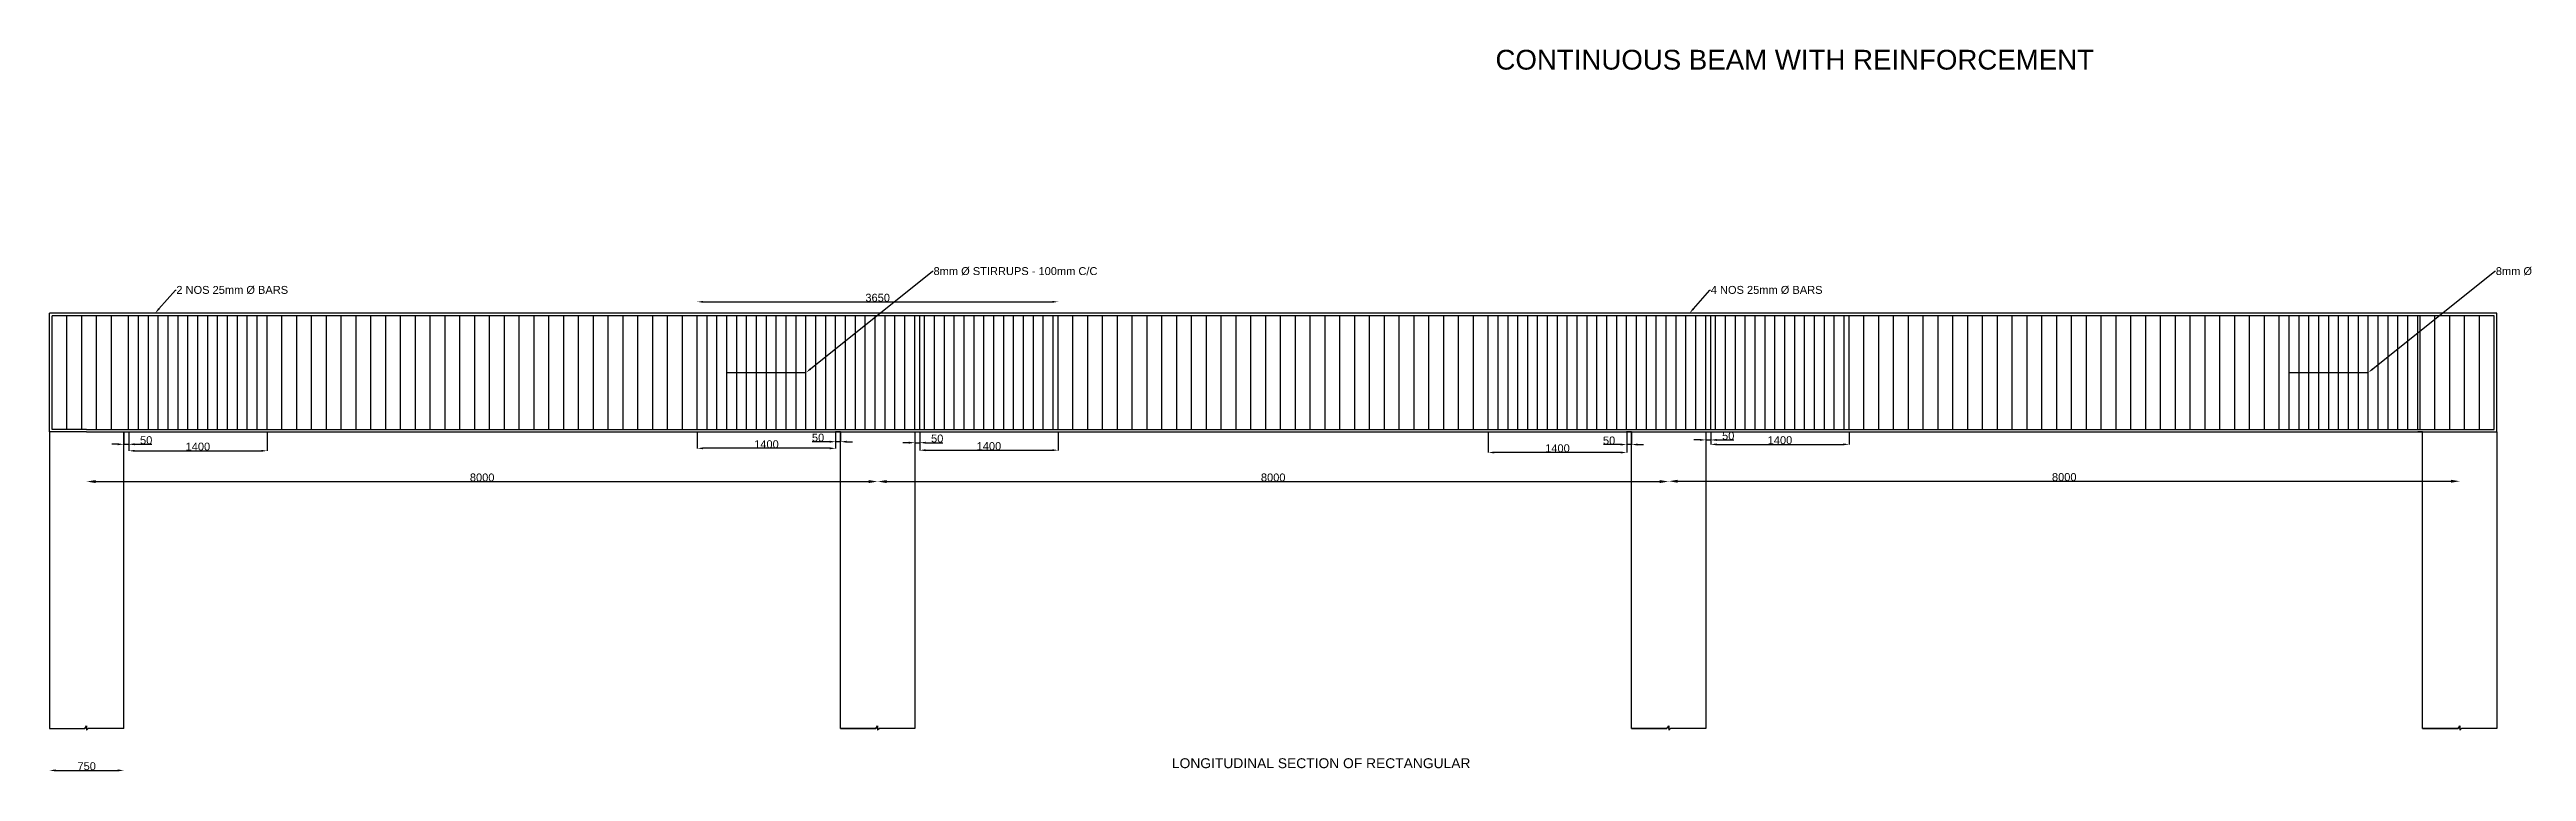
# Model space of a CAD drawing. Header units: millimetres. Extents: x 36927 to 74952, y 535 to 7838.
# Drawn here: x 36927 to 61977, y 535 to 7838 of the extents above; entities that cross this region are included whole.
import ezdxf
from ezdxf import colors
from ezdxf.entities.mleader import LeaderData, LeaderLine
from ezdxf.math import Vec2, Vec3

# ---------------------------------------------------------------- set-up
doc = ezdxf.new("R2010")
doc.units = ezdxf.units.MM
doc.header["$LTSCALE"] = 50
doc.linetypes.add('ACAD_ISO04W100', pattern=[30, 24, -3, 0, -3])
doc.styles.get("Standard").update_dxf_attribs({"font": 'arial.ttf'})
doc.dimstyles.new('ISO-25', dxfattribs={"dimtxt": 2.5, "dimasz": 2.5, "dimexe": 1.25, "dimexo": 0.625, "dimtad": 1, "dimtxsty": 'Standard', "dimcen": 2.5, "dimadec": 0, "dimazin": 0, "dimtfac": 1, "dimtmove": 0, "dimatfit": 3, "dimfxl": 1, "dimarcsym": 0})

# ---------------------------------------------------------------- blocks, each defined once
blk = doc.blocks.new('*D14')
at = {"color": 0, "lineweight": -2, "transparency": 16777216}
for p, q in [((37302, 3468), (37302, 3469)), ((37392, 3468), (45212, 3468)), ((45302, 3468), (45302, 3469))]:
    blk.add_line(p, q, dxfattribs=at)
at = {"color": 0, "transparency": 16777216}
for points in [[(37392, 3483), (37392, 3453), (37302, 3468)], [(45212, 3483), (45212, 3453), (45302, 3468)]]:
    blk.add_solid(points, dxfattribs=at)
at = {"layer": 'Defpoints', "color": 0, "transparency": 16777216}
for p in [(37302, 3468), (45302, 3468), (45302, 3468)]:
    blk.add_point(p, dxfattribs=at)
at = {"color": 0, "transparency": 16777216, "insert": (41302, 3509), "char_height": 80, "attachment_point": 5}
blk.add_mtext('8000', dxfattribs=at)
blk = doc.blocks.new('*D15')
at = {"color": 0, "lineweight": -2, "transparency": 16777216}
for p, q in [((45302, 3468), (45302, 3469)), ((45392, 3468), (53212, 3468)), ((53302, 3468), (53302, 3469))]:
    blk.add_line(p, q, dxfattribs=at)
at = {"color": 0, "transparency": 16777216}
for points in [[(45392, 3483), (45392, 3453), (45302, 3468)], [(53212, 3483), (53212, 3453), (53302, 3468)]]:
    blk.add_solid(points, dxfattribs=at)
at = {"layer": 'Defpoints', "color": 0, "transparency": 16777216}
for p in [(45302, 3468), (53302, 3468), (53302, 3468)]:
    blk.add_point(p, dxfattribs=at)
at = {"color": 0, "transparency": 16777216, "insert": (49302, 3509), "char_height": 80, "attachment_point": 5}
blk.add_mtext('8000', dxfattribs=at)
blk = doc.blocks.new('*D16')
at = {"color": 0, "lineweight": -2, "transparency": 16777216}
for p, q in [((53302, 3472), (53302, 3473)), ((53392, 3471), (61212, 3471)), ((61302, 3472), (61302, 3473))]:
    blk.add_line(p, q, dxfattribs=at)
at = {"color": 0, "transparency": 16777216}
for points in [[(53392, 3486), (53392, 3456), (53302, 3471)], [(61212, 3486), (61212, 3456), (61302, 3471)]]:
    blk.add_solid(points, dxfattribs=at)
at = {"layer": 'Defpoints', "color": 0, "transparency": 16777216}
for p in [(53302, 3471), (61302, 3471), (61302, 3471)]:
    blk.add_point(p, dxfattribs=at)
at = {"color": 0, "transparency": 16777216, "insert": (57302, 3513), "char_height": 80, "attachment_point": 5}
blk.add_mtext('8000', dxfattribs=at)
blk = doc.blocks.new('*D17')
at = {"color": 0, "lineweight": -2, "transparency": 16777216}
for p, q in [((37617, 3845), (37557, 3845)), ((37677, 3970), (37677, 3844)), ((37677, 3845), (37727, 3845)), ((37727, 3970), (37727, 3844)), ((37787, 3845), (37962, 3845))]:
    blk.add_line(p, q, dxfattribs=at)
at = {"color": 0, "transparency": 16777216}
for points in [[(37617, 3855), (37617, 3835), (37677, 3845)], [(37787, 3855), (37787, 3835), (37727, 3845)]]:
    blk.add_solid(points, dxfattribs=at)
at = {"layer": 'Defpoints', "color": 0, "transparency": 16777216}
for p in [(37677, 3970), (37727, 3970), (37727, 3845)]:
    blk.add_point(p, dxfattribs=at)
at = {"color": 0, "transparency": 16777216, "insert": (37904, 3886), "char_height": 80, "attachment_point": 5}
blk.add_mtext('50', dxfattribs=at)
blk = doc.blocks.new('*D18')
at = {"color": 0, "lineweight": -2, "transparency": 16777216}
for p, q in [((37727, 3970), (37727, 3778)), ((37787, 3779), (39067, 3779)), ((39127, 3970), (39127, 3778))]:
    blk.add_line(p, q, dxfattribs=at)
at = {"color": 0, "transparency": 16777216}
for points in [[(37787, 3789), (37787, 3769), (37727, 3779)], [(39067, 3789), (39067, 3769), (39127, 3779)]]:
    blk.add_solid(points, dxfattribs=at)
at = {"layer": 'Defpoints', "color": 0, "transparency": 16777216}
for p in [(37727, 3970), (39127, 3970), (39127, 3779)]:
    blk.add_point(p, dxfattribs=at)
at = {"color": 0, "transparency": 16777216, "insert": (38427, 3821), "char_height": 80, "attachment_point": 5}
blk.add_mtext('1400', dxfattribs=at)
blk = doc.blocks.new('*D19')
at = {"color": 0, "lineweight": -2, "transparency": 16777216}
for p, q in [((44817, 3871), (44641, 3871)), ((44877, 3970), (44877, 3870)), ((44927, 3871), (44877, 3871)), ((44927, 3970), (44927, 3870)), ((44987, 3871), (45047, 3871))]:
    blk.add_line(p, q, dxfattribs=at)
at = {"color": 0, "transparency": 16777216}
for points in [[(44817, 3881), (44817, 3861), (44877, 3871)], [(44987, 3881), (44987, 3861), (44927, 3871)]]:
    blk.add_solid(points, dxfattribs=at)
at = {"layer": 'Defpoints', "color": 0, "transparency": 16777216}
for p in [(44877, 3970), (44877, 3871), (44927, 3970)]:
    blk.add_point(p, dxfattribs=at)
at = {"color": 0, "transparency": 16777216, "insert": (44699, 3912), "char_height": 80, "attachment_point": 5}
blk.add_mtext('50', dxfattribs=at)
blk = doc.blocks.new('*D20')
at = {"color": 0, "lineweight": -2, "transparency": 16777216}
for p, q in [((43477, 3970), (43477, 3803)), ((44817, 3804), (43537, 3804)), ((44877, 3970), (44877, 3803))]:
    blk.add_line(p, q, dxfattribs=at)
at = {"color": 0, "transparency": 16777216}
for points in [[(43537, 3814), (43537, 3794), (43477, 3804)], [(44817, 3814), (44817, 3794), (44877, 3804)]]:
    blk.add_solid(points, dxfattribs=at)
at = {"layer": 'Defpoints', "color": 0, "transparency": 16777216}
for p in [(43477, 3970), (43477, 3804), (44877, 3970)]:
    blk.add_point(p, dxfattribs=at)
at = {"color": 0, "transparency": 16777216, "insert": (44177, 3845), "char_height": 80, "attachment_point": 5}
blk.add_mtext('1400', dxfattribs=at)
blk = doc.blocks.new('*D21')
at = {"color": 0, "lineweight": -2, "transparency": 16777216}
for p, q in [((45617, 3861), (45557, 3861)), ((45677, 3970), (45677, 3860)), ((45677, 3861), (45727, 3861)), ((45727, 3970), (45727, 3860)), ((45787, 3861), (45962, 3861))]:
    blk.add_line(p, q, dxfattribs=at)
at = {"color": 0, "transparency": 16777216}
for points in [[(45617, 3871), (45617, 3851), (45677, 3861)], [(45787, 3871), (45787, 3851), (45727, 3861)]]:
    blk.add_solid(points, dxfattribs=at)
at = {"layer": 'Defpoints', "color": 0, "transparency": 16777216}
for p in [(45677, 3970), (45727, 3970), (45727, 3861)]:
    blk.add_point(p, dxfattribs=at)
at = {"color": 0, "transparency": 16777216, "insert": (45904, 3903), "char_height": 80, "attachment_point": 5}
blk.add_mtext('50', dxfattribs=at)
blk = doc.blocks.new('*D22')
at = {"color": 0, "lineweight": -2, "transparency": 16777216}
for p, q in [((45727, 3970), (45727, 3783)), ((45787, 3785), (47067, 3785)), ((47127, 3970), (47127, 3783))]:
    blk.add_line(p, q, dxfattribs=at)
at = {"color": 0, "transparency": 16777216}
for points in [[(45787, 3795), (45787, 3775), (45727, 3785)], [(47067, 3795), (47067, 3775), (47127, 3785)]]:
    blk.add_solid(points, dxfattribs=at)
at = {"layer": 'Defpoints', "color": 0, "transparency": 16777216}
for p in [(45727, 3970), (47127, 3970), (47127, 3785)]:
    blk.add_point(p, dxfattribs=at)
at = {"color": 0, "transparency": 16777216, "insert": (46427, 3826), "char_height": 80, "attachment_point": 5}
blk.add_mtext('1400', dxfattribs=at)
blk = doc.blocks.new('*D23')
at = {"color": 0, "lineweight": -2, "transparency": 16777216}
for p, q in [((52817, 3842), (52641, 3842)), ((52877, 3970), (52877, 3841)), ((52927, 3842), (52877, 3842)), ((52927, 3970), (52927, 3841)), ((52987, 3842), (53047, 3842))]:
    blk.add_line(p, q, dxfattribs=at)
at = {"color": 0, "transparency": 16777216}
for points in [[(52817, 3852), (52817, 3832), (52877, 3842)], [(52987, 3852), (52987, 3832), (52927, 3842)]]:
    blk.add_solid(points, dxfattribs=at)
at = {"layer": 'Defpoints', "color": 0, "transparency": 16777216}
for p in [(52877, 3970), (52877, 3842), (52927, 3970)]:
    blk.add_point(p, dxfattribs=at)
at = {"color": 0, "transparency": 16777216, "insert": (52699, 3883), "char_height": 80, "attachment_point": 5}
blk.add_mtext('50', dxfattribs=at)
blk = doc.blocks.new('*D24')
at = {"color": 0, "lineweight": -2, "transparency": 16777216}
for p, q in [((51477, 3970), (51477, 3761)), ((52817, 3762), (51537, 3762)), ((52877, 3970), (52877, 3761))]:
    blk.add_line(p, q, dxfattribs=at)
at = {"color": 0, "transparency": 16777216}
for points in [[(51537, 3772), (51537, 3752), (51477, 3762)], [(52817, 3772), (52817, 3752), (52877, 3762)]]:
    blk.add_solid(points, dxfattribs=at)
at = {"layer": 'Defpoints', "color": 0, "transparency": 16777216}
for p in [(51477, 3970), (51477, 3762), (52877, 3970)]:
    blk.add_point(p, dxfattribs=at)
at = {"color": 0, "transparency": 16777216, "insert": (52177, 3804), "char_height": 80, "attachment_point": 5}
blk.add_mtext('1400', dxfattribs=at)
blk = doc.blocks.new('*D25')
at = {"color": 0, "lineweight": -2, "transparency": 16777216}
for p, q in [((53617, 3889), (53557, 3889)), ((53677, 3970), (53677, 3887)), ((53677, 3889), (53727, 3889)), ((53727, 3970), (53727, 3887)), ((53787, 3889), (53962, 3889))]:
    blk.add_line(p, q, dxfattribs=at)
at = {"color": 0, "transparency": 16777216}
for points in [[(53617, 3899), (53617, 3879), (53677, 3889)], [(53787, 3899), (53787, 3879), (53727, 3889)]]:
    blk.add_solid(points, dxfattribs=at)
at = {"layer": 'Defpoints', "color": 0, "transparency": 16777216}
for p in [(53677, 3970), (53727, 3970), (53727, 3889)]:
    blk.add_point(p, dxfattribs=at)
at = {"color": 0, "transparency": 16777216, "insert": (53904, 3930), "char_height": 80, "attachment_point": 5}
blk.add_mtext('50', dxfattribs=at)
blk = doc.blocks.new('*D26')
at = {"color": 0, "lineweight": -2, "transparency": 16777216}
for p, q in [((53727, 3970), (53727, 3843)), ((53787, 3844), (55067, 3844)), ((55127, 3970), (55127, 3843))]:
    blk.add_line(p, q, dxfattribs=at)
at = {"color": 0, "transparency": 16777216}
for points in [[(53787, 3854), (53787, 3834), (53727, 3844)], [(55067, 3854), (55067, 3834), (55127, 3844)]]:
    blk.add_solid(points, dxfattribs=at)
at = {"layer": 'Defpoints', "color": 0, "transparency": 16777216}
for p in [(53727, 3970), (55127, 3970), (55127, 3844)]:
    blk.add_point(p, dxfattribs=at)
at = {"color": 0, "transparency": 16777216, "insert": (54427, 3886), "char_height": 80, "attachment_point": 5}
blk.add_mtext('1400', dxfattribs=at)
blk = doc.blocks.new('*D27')
at = {"color": 0, "lineweight": -2, "transparency": 16777216}
for p, q in [((36927, 547), (36927, 548)), ((36987, 546), (37617, 546)), ((37677, 547), (37677, 548))]:
    blk.add_line(p, q, dxfattribs=at)
at = {"color": 0, "transparency": 16777216}
for points in [[(36987, 556), (36987, 536), (36927, 546)], [(37617, 556), (37617, 536), (37677, 546)]]:
    blk.add_solid(points, dxfattribs=at)
at = {"layer": 'Defpoints', "color": 0, "transparency": 16777216}
for p in [(36927, 546), (37677, 546), (37677, 546)]:
    blk.add_point(p, dxfattribs=at)
at = {"color": 0, "transparency": 16777216, "insert": (37302, 588), "char_height": 80, "attachment_point": 5}
blk.add_mtext('750', dxfattribs=at)
blk = doc.blocks.new('*D28')
at = {"color": 0, "lineweight": -2, "transparency": 16777216}
for p, q in [((43477, 5286), (43477, 5287)), ((43537, 5286), (47067, 5286)), ((47127, 5286), (47127, 5287))]:
    blk.add_line(p, q, dxfattribs=at)
at = {"color": 0, "transparency": 16777216}
for points in [[(43537, 5296), (43537, 5276), (43477, 5286)], [(47067, 5296), (47067, 5276), (47127, 5286)]]:
    blk.add_solid(points, dxfattribs=at)
at = {"layer": 'Defpoints', "color": 0, "transparency": 16777216}
for p in [(43477, 5286), (47127, 5286), (47127, 5286)]:
    blk.add_point(p, dxfattribs=at)
at = {"color": 0, "transparency": 16777216, "insert": (45302, 5327), "char_height": 80, "attachment_point": 5}
blk.add_mtext('3650', dxfattribs=at)

msp = doc.modelspace()

# ---------------------------------------------------------------- linework, layer by layer
for p, q in [((61676.657, 5170.162), (36926.657, 5170.162)), ((36926.657, 3970.162), (36926.657, 5170.162)), ((61651.657, 5145.162), (36951.657, 5145.162)), ((36951.657, 3995.162), (36951.657, 5145.162)), ((37101.657, 3995.162), (37101.657, 5145.162)), ((37251.657, 3995.162), (37251.657, 5145.162)), ((37401.657, 3995.162), (37401.657, 5145.162)), ((37551.657, 3995.162), (37551.657, 5145.162)), ((37726.657, 3995.162), (37726.657, 5145.162)), ((37826.657, 3995.162), (37826.657, 5145.162)), ((37926.657, 3995.162), (37926.657, 5145.162)), ((38026.657, 3995.162), (38026.657, 5145.162)), ((38126.657, 3995.162), (38126.657, 5145.162)), ((38226.657, 3995.162), (38226.657, 5145.162)), ((38326.657, 3995.162), (38326.657, 5145.162)), ((38426.657, 3995.162), (38426.657, 5145.162)), ((38526.657, 3995.162), (38526.657, 5145.162)), ((38626.657, 3995.162), (38626.657, 5145.162)), ((38726.657, 3995.162), (38726.657, 5145.162)), ((38826.657, 3995.162), (38826.657, 5145.162)), ((38926.657, 3995.162), (38926.657, 5145.162)), ((39026.657, 3995.162), (39026.657, 5145.162)), ((39126.657, 3995.162), (39126.657, 5145.162)), ((39126.657, 3995.162), (39126.657, 5145.162)), ((39276.657, 3995.162), (39276.657, 5145.162)), ((39426.657, 3995.162), (39426.657, 5145.162)), ((39576.657, 3995.162), (39576.657, 5145.162)), ((39726.657, 3995.162), (39726.657, 5145.162)), ((39876.657, 3995.162), (39876.657, 5145.162)), ((40026.657, 3995.162), (40026.657, 5145.162)), ((40176.657, 3995.162), (40176.657, 5145.162)), ((40326.657, 3995.162), (40326.657, 5145.162)), ((40476.657, 3995.162), (40476.657, 5145.162)), ((40626.657, 3995.162), (40626.657, 5145.162)), ((40776.657, 3995.162), (40776.657, 5145.162)), ((40926.657, 3995.162), (40926.657, 5145.162)), ((41076.657, 3995.162), (41076.657, 5145.162)), ((41226.657, 3995.162), (41226.657, 5145.162)), ((41376.657, 3995.162), (41376.657, 5145.162)), ((41526.657, 3995.162), (41526.657, 5145.162)), ((41676.657, 3995.162), (41676.657, 5145.162)), ((41826.657, 3995.162), (41826.657, 5145.162)), ((41976.657, 3995.162), (41976.657, 5145.162)), ((42126.657, 3995.162), (42126.657, 5145.162)), ((42276.657, 3995.162), (42276.657, 5145.162)), ((42426.657, 3995.162), (42426.657, 5145.162)), ((42576.657, 3995.162), (42576.657, 5145.162)), ((42726.657, 3995.162), (42726.657, 5145.162)), ((42876.657, 3995.162), (42876.657, 5145.162)), ((43026.657, 3995.162), (43026.657, 5145.162)), ((43176.657, 3995.162), (43176.657, 5145.162)), ((43326.657, 3995.162), (43326.657, 5145.162)), ((43476.657, 3995.162), (43476.657, 5145.162)), ((43476.657, 3995.162), (43476.657, 5145.162)), ((43576.657, 3995.162), (43576.657, 5145.162)), ((43676.657, 3995.162), (43676.657, 5145.162)), ((43776.657, 3995.162), (43776.657, 5145.162)), ((43876.657, 3995.162), (43876.657, 5145.162)), ((43976.657, 3995.162), (43976.657, 5145.162)), ((44076.657, 3995.162), (44076.657, 5145.162)), ((44176.657, 3995.162), (44176.657, 5145.162)), ((44276.657, 3995.162), (44276.657, 5145.162)), ((44376.657, 3995.162), (44376.657, 5145.162)), ((44476.657, 3995.162), (44476.657, 5145.162)), ((44576.657, 3995.162), (44576.657, 5145.162)), ((44676.657, 3995.162), (44676.657, 5145.162)), ((44776.657, 3995.162), (44776.657, 5145.162)), ((44876.657, 3995.162), (44876.657, 5145.162)), ((44876.657, 3995.162), (44876.657, 5145.162)), ((44976.657, 3995.162), (44976.657, 5145.162)), ((45076.657, 3995.162), (45076.657, 5145.162)), ((45176.657, 3995.162), (45176.657, 5145.162)), ((45276.657, 3995.162), (45276.657, 5145.162)), ((45376.657, 3995.162), (45376.657, 5145.162)), ((45476.657, 3995.162), (45476.657, 5145.162)), ((45576.657, 3995.162), (45576.657, 5145.162)), ((45676.657, 3995.162), (45676.657, 5145.162)), ((45726.657, 3995.162), (45726.657, 5145.162)), ((45776.657, 3995.162), (45776.657, 5145.162)), ((45876.657, 3995.162), (45876.657, 5145.162)), ((45976.657, 3995.162), (45976.657, 5145.162)), ((46076.657, 3995.162), (46076.657, 5145.162)), ((46176.657, 3995.162), (46176.657, 5145.162)), ((46276.657, 3995.162), (46276.657, 5145.162)), ((46376.657, 3995.162), (46376.657, 5145.162)), ((46476.657, 3995.162), (46476.657, 5145.162)), ((46576.657, 3995.162), (46576.657, 5145.162)), ((46676.657, 3995.162), (46676.657, 5145.162)), ((46776.657, 3995.162), (46776.657, 5145.162)), ((46876.657, 3995.162), (46876.657, 5145.162)), ((46976.657, 3995.162), (46976.657, 5145.162)), ((47076.657, 3995.162), (47076.657, 5145.162)), ((47126.657, 3995.162), (47126.657, 5145.162)), ((47276.657, 3995.162), (47276.657, 5145.162)), ((47426.657, 3995.162), (47426.657, 5145.162)), ((47576.657, 3995.162), (47576.657, 5145.162)), ((47726.657, 3995.162), (47726.657, 5145.162)), ((47876.657, 3995.162), (47876.657, 5145.162)), ((48026.657, 3995.162), (48026.657, 5145.162)), ((48176.657, 3995.162), (48176.657, 5145.162)), ((48326.657, 3995.162), (48326.657, 5145.162)), ((48476.657, 3995.162), (48476.657, 5145.162)), ((48626.657, 3995.162), (48626.657, 5145.162)), ((48776.657, 3995.162), (48776.657, 5145.162)), ((48926.657, 3995.162), (48926.657, 5145.162)), ((49076.657, 3995.162), (49076.657, 5145.162)), ((49226.657, 3995.162), (49226.657, 5145.162)), ((49376.657, 3995.162), (49376.657, 5145.162)), ((49526.657, 3995.162), (49526.657, 5145.162)), ((49676.657, 3995.162), (49676.657, 5145.162)), ((49826.657, 3995.162), (49826.657, 5145.162)), ((49976.657, 3995.162), (49976.657, 5145.162)), ((50126.657, 3995.162), (50126.657, 5145.162)), ((50276.657, 3995.162), (50276.657, 5145.162)), ((50426.657, 3995.162), (50426.657, 5145.162)), ((50576.657, 3995.162), (50576.657, 5145.162)), ((50726.657, 3995.162), (50726.657, 5145.162)), ((50876.657, 3995.162), (50876.657, 5145.162)), ((51026.657, 3995.162), (51026.657, 5145.162)), ((51176.657, 3995.162), (51176.657, 5145.162)), ((51326.657, 3995.162), (51326.657, 5145.162)), ((51476.657, 3995.162), (51476.657, 5145.162)), ((51476.657, 3995.162), (51476.657, 5145.162)), ((51576.657, 3995.162), (51576.657, 5145.162)), ((51676.657, 3995.162), (51676.657, 5145.162)), ((51776.657, 3995.162), (51776.657, 5145.162)), ((51876.657, 3995.162), (51876.657, 5145.162)), ((51976.657, 3995.162), (51976.657, 5145.162)), ((52076.657, 3995.162), (52076.657, 5145.162)), ((52176.657, 3995.162), (52176.657, 5145.162)), ((52276.657, 3995.162), (52276.657, 5145.162)), ((52376.657, 3995.162), (52376.657, 5145.162)), ((52476.657, 3995.162), (52476.657, 5145.162)), ((52576.657, 3995.162), (52576.657, 5145.162)), ((52676.657, 3995.162), (52676.657, 5145.162)), ((52776.657, 3995.162), (52776.657, 5145.162)), ((52876.657, 3995.162), (52876.657, 5145.162)), ((52876.657, 3995.162), (52876.657, 5145.162)), ((52976.657, 3995.162), (52976.657, 5145.162)), ((53076.657, 3995.162), (53076.657, 5145.162)), ((53176.657, 3995.162), (53176.657, 5145.162)), ((53276.657, 3995.162), (53276.657, 5145.162)), ((53376.657, 3995.162), (53376.657, 5145.162)), ((53476.657, 3995.162), (53476.657, 5145.162)), ((53576.657, 3995.162), (53576.657, 5145.162)), ((53676.657, 3995.162), (53676.657, 5145.162)), ((53726.657, 3995.162), (53726.657, 5145.162)), ((53776.657, 3995.162), (53776.657, 5145.162)), ((53876.657, 3995.162), (53876.657, 5145.162)), ((53976.657, 3995.162), (53976.657, 5145.162)), ((54076.657, 3995.162), (54076.657, 5145.162)), ((54176.657, 3995.162), (54176.657, 5145.162)), ((54276.657, 3995.162), (54276.657, 5145.162)), ((54376.657, 3995.162), (54376.657, 5145.162)), ((54476.657, 3995.162), (54476.657, 5145.162)), ((54576.657, 3995.162), (54576.657, 5145.162)), ((54676.657, 3995.162), (54676.657, 5145.162)), ((54776.657, 3995.162), (54776.657, 5145.162)), ((54876.657, 3995.162), (54876.657, 5145.162)), ((54976.657, 3995.162), (54976.657, 5145.162)), ((55076.657, 3995.162), (55076.657, 5145.162)), ((55126.657, 3995.162), (55126.657, 5145.162)), ((55276.657, 3995.162), (55276.657, 5145.162)), ((55426.657, 3995.162), (55426.657, 5145.162)), ((55576.657, 3995.162), (55576.657, 5145.162)), ((55726.657, 3995.162), (55726.657, 5145.162)), ((55876.657, 3995.162), (55876.657, 5145.162)), ((56026.657, 3995.162), (56026.657, 5145.162)), ((56176.657, 3995.162), (56176.657, 5145.162)), ((56326.657, 3995.162), (56326.657, 5145.162)), ((56476.657, 3995.162), (56476.657, 5145.162)), ((56626.657, 3995.162), (56626.657, 5145.162)), ((56776.657, 3995.162), (56776.657, 5145.162)), ((56926.657, 3995.162), (56926.657, 5145.162)), ((57076.657, 3995.162), (57076.657, 5145.162)), ((57226.657, 3995.162), (57226.657, 5145.162)), ((57376.657, 3995.162), (57376.657, 5145.162)), ((57526.657, 3995.162), (57526.657, 5145.162)), ((57676.657, 3995.162), (57676.657, 5145.162)), ((57826.657, 3995.162), (57826.657, 5145.162)), ((57976.657, 3995.162), (57976.657, 5145.162)), ((58126.657, 3995.162), (58126.657, 5145.162)), ((58276.657, 3995.162), (58276.657, 5145.162)), ((58426.657, 3995.162), (58426.657, 5145.162)), ((58576.657, 3995.162), (58576.657, 5145.162)), ((58726.657, 3995.162), (58726.657, 5145.162)), ((58876.657, 3995.162), (58876.657, 5145.162)), ((59026.657, 3995.162), (59026.657, 5145.162)), ((59176.657, 3995.162), (59176.657, 5145.162)), ((59326.657, 3995.162), (59326.657, 5145.162)), ((59476.657, 3995.162), (59476.657, 5145.162)), ((59576.657, 3995.162), (59576.657, 5145.162)), ((59676.657, 3995.162), (59676.657, 5145.162)), ((59776.657, 3995.162), (59776.657, 5145.162)), ((59876.657, 3995.162), (59876.657, 5145.162)), ((59976.657, 3995.162), (59976.657, 5145.162)), ((60076.657, 3995.162), (60076.657, 5145.162)), ((60176.657, 3995.162), (60176.657, 5145.162)), ((60276.657, 3995.162), (60276.657, 5145.162)), ((60376.657, 3995.162), (60376.657, 5145.162)), ((60476.657, 3995.162), (60476.657, 5145.162)), ((60576.657, 3995.162), (60576.657, 5145.162)), ((60676.657, 3995.162), (60676.657, 5145.162)), ((60776.657, 3995.162), (60776.657, 5145.162)), ((60876.657, 3995.162), (60876.657, 5145.162)), ((60876.657, 3995.162), (60876.657, 5145.162)), ((60901.657, 3995.162), (60901.657, 5145.162)), ((61051.657, 3995.162), (61051.657, 5145.162)), ((61201.657, 3995.162), (61201.657, 5145.162)), ((61351.657, 3995.162), (61351.657, 5145.162)), ((61501.657, 3995.162), (61501.657, 5145.162)), ((61651.657, 3995.162), (61651.657, 5145.162)), ((61676.657, 3970.162), (61676.657, 5170.162)), ((43776.657, 4570.162), (44576.657, 4570.162)), ((59576.657, 4570.162), (60376.657, 4570.162)), ((37301.657, 3970.162), (36926.657, 3970.162)), ((36926.657, 3970.162), (36926.657, 970.162)), ((37301.657, 3995.162), (36951.657, 3995.162)), ((37301.657, 3995.162), (45301.657, 3995.162)), ((37301.657, 3970.162), (45301.657, 3970.162)), ((37676.657, 970.162), (37676.657, 3970.162)), ((37676.657, 3970.162), (37726.657, 3970.162)), ((44926.657, 3970.162), (44876.657, 3970.162)), ((44926.657, 970.162), (44926.657, 3970.162)), ((45301.657, 3995.162), (53301.657, 3995.162)), ((45301.657, 3970.162), (45676.657, 3970.162)), ((45301.657, 3970.162), (53301.657, 3970.162)), ((45676.657, 3970.162), (45676.657, 970.162)), ((45676.657, 3970.162), (45726.657, 3970.162)), ((52926.657, 3970.162), (52876.657, 3970.162)), ((52926.657, 970.162), (52926.657, 3970.162)), ((53301.657, 3995.162), (61301.657, 3995.162)), ((53301.657, 3970.162), (53676.657, 3970.162)), ((53301.657, 3970.162), (61301.657, 3970.162)), ((53676.657, 3970.162), (53676.657, 970.162)), ((53676.657, 3970.162), (53726.657, 3970.162)), ((60926.657, 3970.162), (60876.657, 3970.162)), ((60926.657, 970.162), (60926.657, 3970.162)), ((61301.657, 3995.162), (61651.657, 3995.162)), ((61301.657, 3970.162), (61676.657, 3970.162)), ((61676.657, 3970.162), (61676.657, 970.162)), ((36926.657, 970.162), (37284.487, 970.162)), ((37284.487, 970.162), (37301.657, 996.071)), ((37301.657, 970.162), (37301.657, 996.071)), ((37301.657, 996.071), (37301.657, 951.827)), ((37318.781, 970.162), (37301.657, 951.827)), ((37676.657, 970.162), (37318.781, 970.162)), ((44926.657, 970.162), (45284.487, 970.162)), ((45284.487, 970.162), (44926.657, 970.162)), ((45284.487, 970.162), (45301.657, 996.071)), ((45301.657, 970.162), (45301.657, 996.071)), ((45301.657, 996.071), (45301.657, 951.827)), ((45318.781, 970.162), (45301.657, 951.827)), ((45676.657, 970.162), (45318.781, 970.162)), ((45676.657, 970.162), (45318.781, 970.162)), ((52926.657, 970.162), (53284.487, 970.162)), ((53284.487, 970.162), (52926.657, 970.162)), ((53284.487, 970.162), (53301.657, 996.071)), ((53301.657, 970.162), (53301.657, 996.071)), ((53301.657, 996.071), (53301.657, 951.827)), ((53318.781, 970.162), (53301.657, 951.827)), ((53676.657, 970.162), (53318.781, 970.162)), ((53676.657, 970.162), (53318.781, 970.162)), ((60926.657, 970.162), (61284.487, 970.162)), ((61284.487, 970.162), (60926.657, 970.162)), ((61284.487, 970.162), (61301.657, 996.071)), ((61301.657, 970.162), (61301.657, 996.071)), ((61301.657, 996.071), (61301.657, 951.827)), ((61318.781, 970.162), (61301.657, 951.827)), ((61676.657, 970.162), (61318.781, 970.162)), ((61676.657, 970.162), (61318.781, 970.162))]:
    msp.add_line(p, q)

# ---------------------------------------------------------------- texts
at = {"linetype": 'ACAD_ISO04W100', "ltscale": 100, "attachment_point": 1}
for s, width, insert, char_height in [('CONTINUOUS BEAM WITH REINFORCEMENT', 7750.479, (51550.139, 7835.164), 200), ('LONGITUDINAL SECTION OF RECTANGULAR', 3440.74452, (48277.712, 668.913), 100)]:
    msp.add_mtext_dynamic_manual_height_columns(s, width=width, gutter_width=12.5, heights=[0], dxfattribs=dict(at, insert=insert, char_height=char_height))

# ---------------------------------------------------------------- dimensions: what is measured, and where the dimension line sits
for base, p1, p2, override, picture, middle in [((47126.657, 5285.869), (43476.657, 5285.869), (47126.657, 5285.869), {"dimtxt": 80, "dimasz": 60}, '*D28', (45301.657, 5327.367)), ((37726.657, 3844.869), (37676.657, 3970.162), (37726.657, 3970.162), {"dimtxt": 80, "dimasz": 60}, '*D17', (37904.444, 3886.34)), ((39126.657, 3779.335), (37726.657, 3970.162), (39126.657, 3970.162), {"dimtxt": 80, "dimasz": 60}, '*D18', (38426.657, 3820.805)), ((43476.657, 3803.994), (44876.657, 3970.162), (43476.657, 3970.162), {"dimtxt": 80, "dimasz": 60}, '*D20', (44176.657, 3845.464)), ((44876.657, 3870.754), (44926.657, 3970.162), (44876.657, 3970.162), {"dimtxt": 80, "dimasz": 60}, '*D19', (44698.869, 3912.225)), ((45726.657, 3861.356), (45676.657, 3970.162), (45726.657, 3970.162), {"dimtxt": 80, "dimasz": 60}, '*D21', (45904.444, 3902.827)), ((47126.657, 3784.748), (45726.657, 3970.162), (47126.657, 3970.162), {"dimtxt": 80, "dimasz": 60}, '*D22', (46426.657, 3826.219)), ((51476.657, 3762.358), (52876.657, 3970.162), (51476.657, 3970.162), {"dimtxt": 80, "dimasz": 60}, '*D24', (52176.657, 3803.829)), ((52876.657, 3841.865), (52926.657, 3970.162), (52876.657, 3970.162), {"dimtxt": 80, "dimasz": 60}, '*D23', (52698.869, 3883.336)), ((53726.657, 3888.695), (53676.657, 3970.162), (53726.657, 3970.162), {"dimtxt": 80, "dimasz": 60}, '*D25', (53904.444, 3930.165)), ((55126.657, 3844.381), (53726.657, 3970.162), (55126.657, 3970.162), {"dimtxt": 80, "dimasz": 60}, '*D26', (54426.657, 3885.852)), ((45301.657, 3467.583), (37301.657, 3467.583), (45301.657, 3467.583), {"dimtxt": 80, "dimasz": 90}, '*D14', (41301.657, 3509.054)), ((53301.657, 3467.629), (45301.657, 3467.583), (53301.657, 3467.629), {"dimtxt": 80, "dimasz": 90}, '*D15', (49301.657, 3509.1)), ((61301.657, 3471.457), (53301.657, 3471.457), (61301.657, 3471.457), {"dimtxt": 80, "dimasz": 90}, '*D16', (57301.657, 3512.928)), ((37676.657, 546.282), (36926.657, 546.282), (37676.657, 546.282), {"dimtxt": 80, "dimasz": 60}, '*D27', (37301.657, 587.753))]:
    dim = msp.add_linear_dim(base=base, p1=p1, p2=p2, dimstyle='ISO-25', override=override)
    dim.commit()
    dim.dimension.update_dxf_attribs({"geometry": picture, "text_midpoint": middle})

# ---------------------------------------------------------------- leaders
ml = msp.add_multileader_mtext('Standard')
ml.set_content('8mm %%C STIRRUPS - 100mm C/C', color=256)
ml.set_leader_properties()
ml.build(insert=Vec2(0, 0))
ml.multileader.update_dxf_attribs({"arrow_head_size": 60})
ctx = ml.context
ctx.base_point, ctx.char_height, ctx.arrow_head_size, ctx.plane_origin = Vec3(45864.771, 5595.164), 80, 60, Vec3(44576.657, 4570.162)
notes = []
notes.append((ctx, [(0, (1, 1, 0), (45856.771, 5595.164), (1, 0), 8, [(0, [(44576.657, 4570.162)], 0, [])])]))
ctx.mtext.insert, ctx.mtext.flow_direction = Vec3(45866.771, 5636.774), 5
ml = msp.add_multileader_mtext('Standard')
ml.set_content('8mm %%C STIRRUPS - 100mm C/C', color=256)
ml.set_leader_properties()
ml.build(insert=Vec2(0, 0))
ml.multileader.update_dxf_attribs({"arrow_head_size": 60})
ctx = ml.context
ctx.base_point, ctx.char_height, ctx.arrow_head_size, ctx.plane_origin = Vec3(61664.771, 5595.164), 80, 60, Vec3(60376.657, 4570.162)
notes.append((ctx, [(0, (1, 1, 0), (61656.771, 5595.164), (1, 0), 8, [(0, [(60376.657, 4570.162)], 0, [])])]))
ctx.mtext.insert, ctx.mtext.flow_direction = Vec3(61666.771, 5636.774), 5
ml = msp.add_multileader_mtext('Standard')
ml.set_content('2 NOS 25mm %%C BARS', color=256)
ml.set_leader_properties()
ml.build(insert=Vec2(0, 0))
ml.multileader.update_dxf_attribs({"arrow_head_size": 60})
ctx = ml.context
ctx.base_point, ctx.char_height, ctx.arrow_head_size, ctx.plane_origin = Vec3(38207.331, 5405.169), 80, 60, Vec3(37993.606, 5170.162)
notes.append((ctx, [(0, (1, 1, 0), (38199.331, 5405.169), (1, 0), 8, [(0, [(37993.606, 5170.162)], 0, [])])]))
ctx.mtext.insert, ctx.mtext.flow_direction = Vec3(38209.331, 5446.779), 5
ml = msp.add_multileader_mtext('Standard')
ml.set_content('4 NOS 25mm %%C BARS', color=256)
ml.set_leader_properties()
ml.build(insert=Vec2(0, 0))
ml.multileader.update_dxf_attribs({"arrow_head_size": 60})
ctx = ml.context
ctx.base_point, ctx.char_height, ctx.arrow_head_size, ctx.plane_origin = Vec3(53725.508, 5405.169), 80, 60, Vec3(53511.783, 5170.162)
notes.append((ctx, [(0, (1, 1, 0), (53717.508, 5405.169), (1, 0), 8, [(0, [(53511.783, 5170.162)], 0, [])])]))
ctx.mtext.insert, ctx.mtext.flow_direction = Vec3(53727.508, 5446.779), 5
for ctx, leaders in notes:
    for number, flags, end, landing, length, lines in leaders:
        leader = LeaderData()
        leader.index, (leader.has_last_leader_line, leader.has_dogleg_vector, leader.attachment_direction) = number, flags
        leader.last_leader_point, leader.dogleg_vector, leader.dogleg_length = Vec3(end), Vec3(landing), length
        for number, points, colour, breaks in lines:
            line = LeaderLine()
            line.index, line.vertices, line.color, line.breaks = number, Vec3.list(points), colors.encode_raw_color(colour), breaks
            leader.lines.append(line)
        ctx.leaders.append(leader)

doc.saveas('drawing.dxf')
